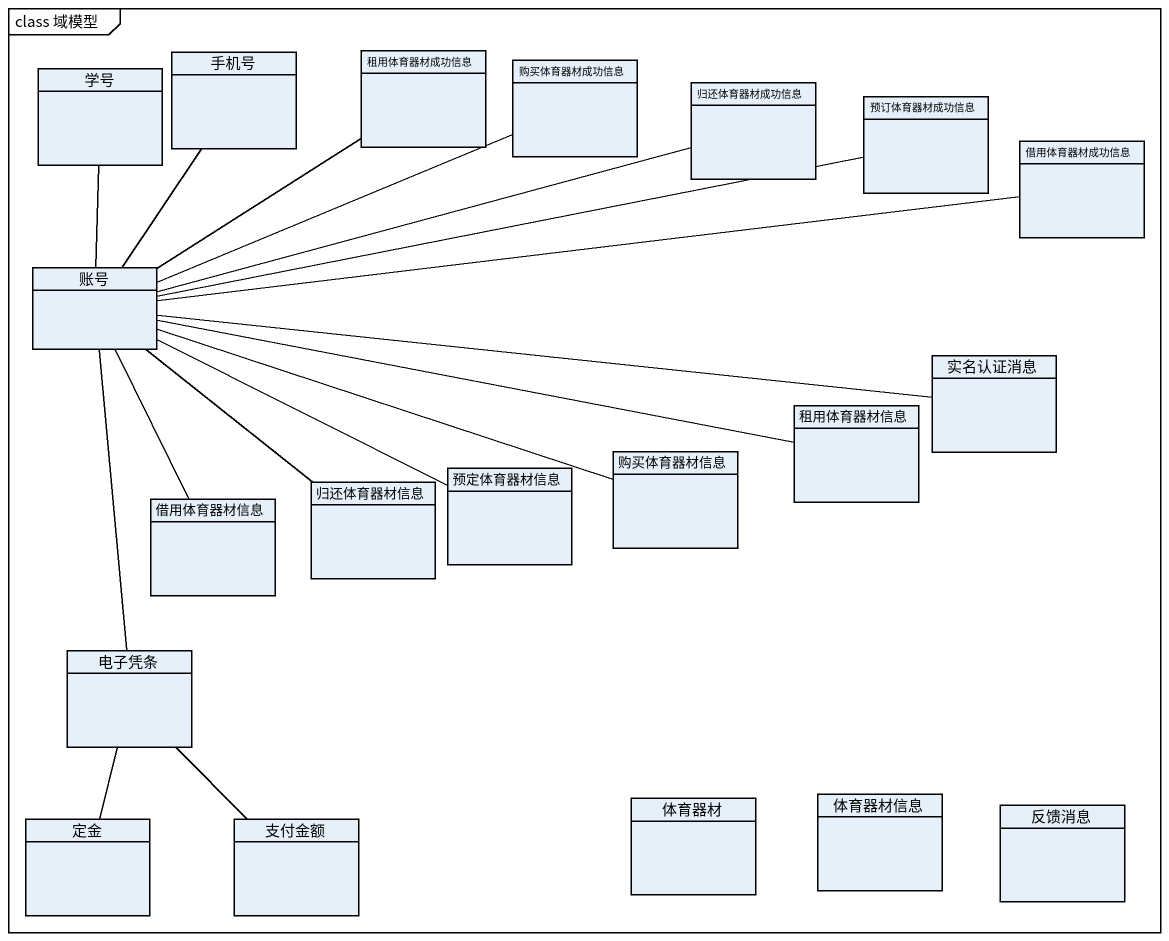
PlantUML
@startuml
mainframe class 域模型
hide circle
hide empty members
class 学号
class 手机号
class 租用体育器材成功信息
class 购买体育器材成功信息
class 归还体育器材成功信息
class 预订体育器材成功信息
class 借用体育器材成功信息
class 账号
class 实名认证消息
class 租用体育器材信息
class 归还体育器材信息
class 预定体育器材信息
class 购买体育器材信息
class 借用体育器材信息
class 电子凭条
class 体育器材
class 体育器材信息
class 定金
class 支付金额
class 反馈消息
租用体育器材成功信息 -- 账号
购买体育器材成功信息 -left- 账号
归还体育器材成功信息 -left- 账号
预订体育器材成功信息 -left- 账号
借用体育器材成功信息 -left- 账号
账号 -up- 学号
账号 -up- 手机号
账号 -right- 实名认证消息
账号 -- 归还体育器材信息
账号 -right- 预定体育器材信息
账号 -- 借用体育器材信息
账号 -- 电子凭条
租用体育器材信息 -left- 账号
购买体育器材信息 -left- 账号
电子凭条 -- 定金
电子凭条 -- 支付金额
@enduml
